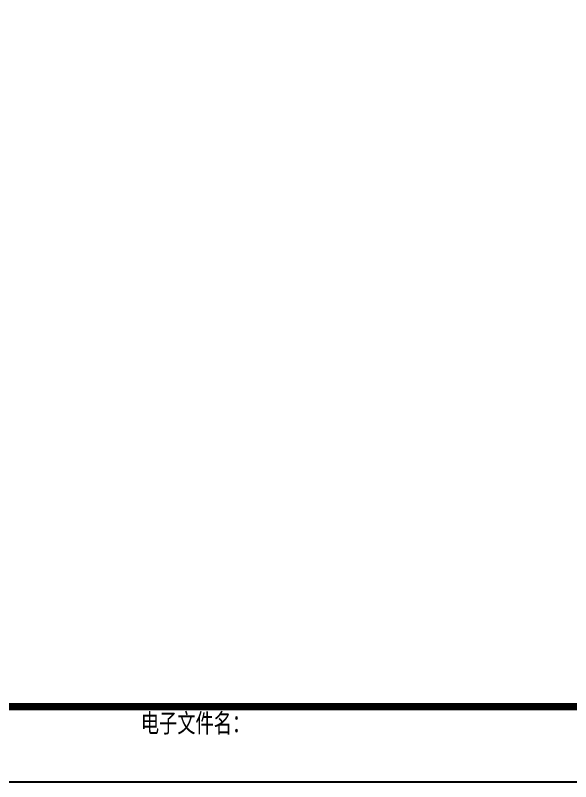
# Model space of a CAD drawing. Extents: x -446699 to 757189, y -606167 to -103070.
# Drawn here: x 44959 to 62442, y -381636 to -357522 of the extents above; entities that cross this region are included whole.
import ezdxf

# ---------------------------------------------------------------- set-up
doc = ezdxf.new("R2010")
doc.units = 0
doc.header["$LTSCALE"] = 1000
doc.header["$MEASUREMENT"] = 0
doc.layers.add('14', color=14, linetype='Continuous')
doc.layers.add('PUB_TITLE', color=4, linetype='Continuous')
doc.styles.add('HZTXT', font='romane.shx', dxfattribs={"width": 0.7, "bigfont": 'hztxt.shx'})

# ---------------------------------------------------------------- blocks, each defined once
blk = doc.blocks.new('YHYHHRR')
at = {"layer": '14', "style": 'HZTXT', "width": 0.85}
blk.add_text('电子文件名：', height=450, rotation=359.9997, dxfattribs=at).set_placement((242776, 460265))

msp = doc.modelspace()

# ---------------------------------------------------------------- linework, layer by layer
at = {"layer": 'PUB_TITLE'}
msp.add_lwpolyline([(-71082.3, -381635.7), (86567.7, -381635.7), (86567.7, -292535.7), (-71082.3, -292535.7)], close=True, dxfattribs=at)
at = {"layer": 'PUB_TITLE', "color": 14}
msp.add_lwpolyline([(-71082.3, -381635.7), (86567.7, -381635.7), (86567.7, -292535.7), (-71082.3, -292535.7)], close=True, dxfattribs=at)
at = {"layer": 'PUB_TITLE', "color": 14, "const_width": 236}
msp.add_lwpolyline([(-65183.2, -379276), (85067.7, -379276), (85067.7, -294895.7), (-65183.2, -294895.7)], close=True, dxfattribs=at)

# ---------------------------------------------------------------- block references
at = {"xscale": 1.5, "yscale": 1.5, "zscale": 1.5}
msp.add_blockref('YHYHHRR', (-315254.1, -1070550.3), dxfattribs=at)

doc.saveas('drawing.dxf')
